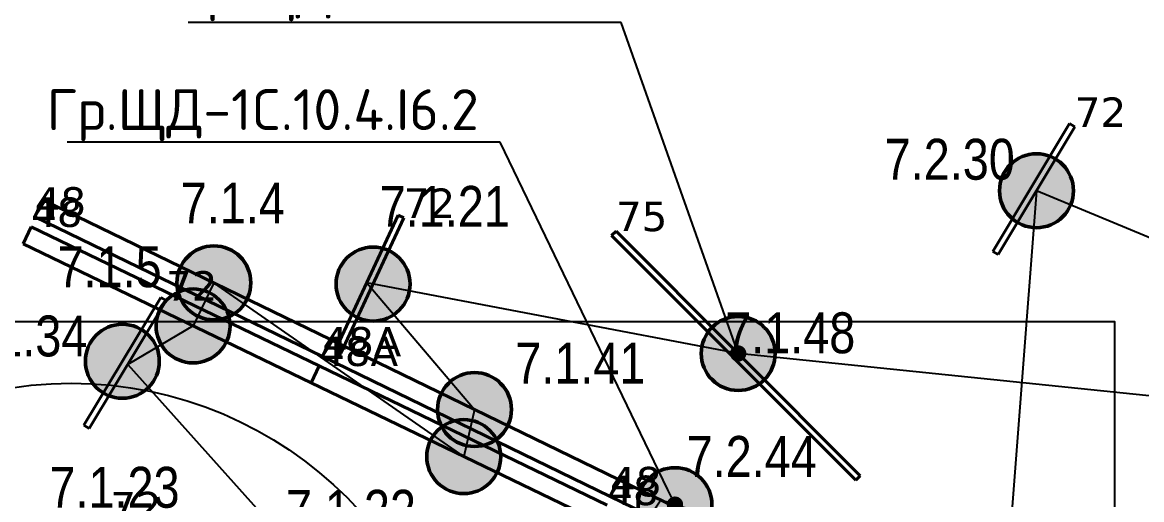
# Model space of a CAD drawing. Header units: millimetres. Extents: x -243740 to 150609, y -473655 to -165121.
# Drawn here: x -2954 to 3897, y -388357 to -385437 of the extents above; entities that cross this region are included whole.
import ezdxf
from ezdxf import colors
from ezdxf.entities.mleader import LeaderData, LeaderLine
from ezdxf.enums import TextEntityAlignment as Align
from ezdxf.math import Vec2, Vec3

# ---------------------------------------------------------------- set-up
doc = ezdxf.new("R2010")
doc.units = ezdxf.units.MM
for name, color, linetype in [('_HMI', 6, 'Continuous'), ('_Гр.ЩД-1C.10.4.I6.1', 6, 'Continuous'), ('_Гр.ЩД-1C.10.4.I6.2', 6, 'Continuous')]:
    doc.layers.add(name, color=color, linetype=linetype)
for name, color, linetype, lineweight in [('_освещение_dali', 3, 'Continuous', 50), ('DLX_FL2_LUM 1', 5, 'Continuous', 40), ('DLX_FL2_LUM 18', 5, 'Continuous', 40), ('DLX_FL2_LUM 24', 5, 'Continuous', 40)]:
    doc.layers.add(name, color=color, linetype=linetype, lineweight=lineweight)
doc.layers.add('DLX_FL2_LUM 19', color=7, linetype='Continuous', lineweight=40, true_color=0xf92306)
doc.styles.add('ISOCPEUR', font='isocpeur.ttf')
doc.styles.get("Standard").update_dxf_attribs({"font": 'ARIALN.TTF'})
doc.styles.add('TableTextStyle', font='')
doc.styles.get('TableTextStyle').set_extended_font_data('VERDANA.TTF')
doc.linetypes.add('Truba', pattern='A,3e-05,[4,MSH_7,S=1,R=0,X=0,Y=0],-3.022072', length=3.022102)

# ---------------------------------------------------------------- blocks, each defined once
blk = doc.blocks.new('A$Caabd1818')
at = {"layer": 'DLX_FL2_LUM 1'}
for points in [[(-983.1, 10683.2, 0), (-513.4, 11465, 0)], [(-513.4, 11465, 0), (-983.1, 10683.2, 0)], [(-513.4, 11465, 0), (-983.1, 10683.2, 0)], [(-983.1, 10683.2, 0), (-513.4, 11465, 0)], [(-480.8, 11445.4, 0), (-950.5, 10663.7, 0)], [(-950.5, 10663.7, 0), (-480.8, 11445.4, 0)], [(-950.5, 10663.7, 0), (-480.8, 11445.4, 0)], [(-480.8, 11445.4, 0), (-950.5, 10663.7, 0)], [(-513.4, 11465, 0), (-513.4, 11465, 0)], [(-513.4, 11465, 0), (-480.8, 11445.4, 0)], [(-480.8, 11445.4, 0), (-513.4, 11465, 0)], [(-513.4, 11465, 0), (-513.4, 11465, 0)], [(-480.8, 11445.4, 0), (-513.4, 11465, 0)], [(-513.4, 11465, 0), (-480.8, 11445.4, 0)], [(-480.8, 11445.4, 0), (-480.8, 11445.4, 0)], [(-480.8, 11445.4, 0), (-480.8, 11445.4, 0)], [(-5007.7, 10077.5, 0), (-4622.9, 10904.3, 0)], [(-4622.9, 10904.3, 0), (-5007.7, 10077.5, 0)], [(-4622.9, 10904.3, 0), (-5007.7, 10077.5, 0)], [(-5007.7, 10077.5, 0), (-4622.9, 10904.3, 0)], [(-4622.9, 10904.3, 0), (-4622.9, 10904.3, 0)], [(-4622.9, 10904.3, 0), (-4588.4, 10888.3, 0)], [(-4588.4, 10888.3, 0), (-4622.9, 10904.3, 0)], [(-4622.9, 10904.3, 0), (-4622.9, 10904.3, 0)], [(-4588.4, 10888.3, 0), (-4622.9, 10904.3, 0)], [(-4622.9, 10904.3, 0), (-4588.4, 10888.3, 0)], [(-4588.4, 10888.3, 0), (-4973.2, 10061.5, 0)], [(-4973.2, 10061.5, 0), (-4588.4, 10888.3, 0)], [(-4973.2, 10061.5, 0), (-4588.4, 10888.3, 0)], [(-4588.4, 10888.3, 0), (-4973.2, 10061.5, 0)], [(-4588.4, 10888.3, 0), (-4588.4, 10888.3, 0)], [(-4588.4, 10888.3, 0), (-4588.4, 10888.3, 0)], [(-983.1, 10683.2, 0), (-983.1, 10683.2, 0)], [(-950.5, 10663.7, 0), (-983.1, 10683.2, 0)], [(-983.1, 10683.2, 0), (-983.1, 10683.2, 0)], [(-983.1, 10683.2, 0), (-950.5, 10663.7, 0)], [(-983.1, 10683.2, 0), (-950.5, 10663.7, 0)], [(-950.5, 10663.7, 0), (-983.1, 10683.2, 0)], [(-950.5, 10663.7, 0), (-950.5, 10663.7, 0)], [(-950.5, 10663.7, 0), (-950.5, 10663.7, 0)], [(-6546.2, 9620.3, 0), (-6076.5, 10402, 0)], [(-6076.5, 10402, 0), (-6546.2, 9620.3, 0)], [(-6076.5, 10402, 0), (-6546.2, 9620.3, 0)], [(-6546.2, 9620.3, 0), (-6076.5, 10402, 0)], [(-6043.9, 10382.4, 0), (-6513.6, 9600.7, 0)], [(-6513.6, 9600.7, 0), (-6043.9, 10382.4, 0)], [(-6513.6, 9600.7, 0), (-6043.9, 10382.4, 0)], [(-6043.9, 10382.4, 0), (-6513.6, 9600.7, 0)], [(-6076.5, 10402, 0), (-6076.5, 10402, 0)], [(-6076.5, 10402, 0), (-6043.9, 10382.4, 0)], [(-6043.9, 10382.4, 0), (-6076.5, 10402, 0)], [(-6076.5, 10402, 0), (-6076.5, 10402, 0)], [(-6043.9, 10382.4, 0), (-6076.5, 10402, 0)], [(-6076.5, 10402, 0), (-6043.9, 10382.4, 0)], [(-6043.9, 10382.4, 0), (-6043.9, 10382.4, 0)], [(-6043.9, 10382.4, 0), (-6043.9, 10382.4, 0)], [(-5007.7, 10077.5, 0), (-5007.7, 10077.5, 0)], [(-4973.2, 10061.5, 0), (-5007.7, 10077.5, 0)], [(-5007.7, 10077.5, 0), (-5007.7, 10077.5, 0)], [(-5007.7, 10077.5, 0), (-4973.2, 10061.5, 0)], [(-5007.7, 10077.5, 0), (-4973.2, 10061.5, 0)], [(-4973.2, 10061.5, 0), (-5007.7, 10077.5, 0)], [(-4973.2, 10061.5, 0), (-4973.2, 10061.5, 0)], [(-4973.2, 10061.5, 0), (-4973.2, 10061.5, 0)], [(-6546.2, 9620.3, 0), (-6546.2, 9620.3, 0)], [(-6513.6, 9600.7, 0), (-6546.2, 9620.3, 0)], [(-6546.2, 9620.3, 0), (-6546.2, 9620.3, 0)], [(-6546.2, 9620.3, 0), (-6513.6, 9600.7, 0)], [(-6546.2, 9620.3, 0), (-6513.6, 9600.7, 0)], [(-6513.6, 9600.7, 0), (-6546.2, 9620.3, 0)], [(-6513.6, 9600.7, 0), (-6513.6, 9600.7, 0)], [(-6513.6, 9600.7, 0), (-6513.6, 9600.7, 0)]]:
    blk.add_polyline3d(points, dxfattribs=at)
at = {"layer": 'DLX_FL2_LUM 18'}
for points in [[(-6797.4, 10999.2, 0), (-6847.7, 10895.8, 0)], [(-6797.4, 10999.2, 0), (-6847.7, 10895.8, 0)], [(-6847.7, 10895.8, 0), (-6797.4, 10999.2, 0)], [(-6847.7, 10895.8, 0), (-6797.4, 10999.2, 0)], [(-5036.3, 10143.6, 0), (-6797.4, 10999.2, 0)], [(-6797.4, 10999.2, 0), (-6797.4, 10999.2, 0)], [(-6797.4, 10999.2, 0), (-5036.3, 10143.6, 0)], [(-5036.3, 10143.6, 0), (-6797.4, 10999.2, 0)], [(-6797.4, 10999.2, 0), (-6797.4, 10999.2, 0)], [(-6797.4, 10999.2, 0), (-5036.3, 10143.6, 0)], [(-6847.7, 10895.8, 0), (-5086.5, 10040.2, 0)], [(-6847.7, 10895.8, 0), (-6847.7, 10895.8, 0)], [(-5086.5, 10040.2, 0), (-6847.7, 10895.8, 0)], [(-5086.5, 10040.2, 0), (-6847.7, 10895.8, 0)], [(-6847.7, 10895.8, 0), (-6847.7, 10895.8, 0)], [(-6847.7, 10895.8, 0), (-5086.5, 10040.2, 0)], [(-6919.4, 10729.9, 0), (-6869.4, 10833.4, 0)], [(-6919.4, 10729.9, 0), (-6869.4, 10833.4, 0)], [(-6869.4, 10833.4, 0), (-6919.4, 10729.9, 0)], [(-6869.4, 10833.4, 0), (-6919.4, 10729.9, 0)], [(-6869.4, 10833.4, 0), (-5106, 9982.3, 0)], [(-6869.4, 10833.4, 0), (-6869.4, 10833.4, 0)], [(-5106, 9982.3, 0), (-6869.4, 10833.4, 0)], [(-5106, 9982.3, 0), (-6869.4, 10833.4, 0)], [(-6869.4, 10833.4, 0), (-6869.4, 10833.4, 0)], [(-6869.4, 10833.4, 0), (-5106, 9982.3, 0)], [(-5156, 9878.8, 0), (-6919.4, 10729.9, 0)], [(-6919.4, 10729.9, 0), (-6919.4, 10729.9, 0)], [(-6919.4, 10729.9, 0), (-5156, 9878.8, 0)], [(-5156, 9878.8, 0), (-6919.4, 10729.9, 0)], [(-6919.4, 10729.9, 0), (-6919.4, 10729.9, 0)], [(-6919.4, 10729.9, 0), (-5156, 9878.8, 0)], [(-5086.5, 10040.2, 0), (-5036.3, 10143.6, 0)], [(-5036.3, 10143.6, 0), (-5086.5, 10040.2, 0)], [(-5036.3, 10143.6, 0), (-5086.5, 10040.2, 0)], [(-5086.5, 10040.2, 0), (-5036.3, 10143.6, 0)], [(-5036.3, 10143.6, 0), (-5036.3, 10143.6, 0)], [(-5036.3, 10143.6, 0), (-5036.3, 10143.6, 0)], [(-5086.5, 10040.2, 0), (-5086.5, 10040.2, 0)], [(-5086.5, 10040.2, 0), (-5086.5, 10040.2, 0)], [(-5106, 9982.3, 0), (-5156, 9878.8, 0)], [(-5156, 9878.8, 0), (-5106, 9982.3, 0)], [(-5156, 9878.8, 0), (-5106, 9982.3, 0)], [(-5106, 9982.3, 0), (-5156, 9878.8, 0)], [(-5106, 9982.3, 0), (-5106, 9982.3, 0)], [(-5106, 9982.3, 0), (-5106, 9982.3, 0)], [(-5156, 9878.8, 0), (-5156, 9878.8, 0)], [(-5156, 9878.8, 0), (-5156, 9878.8, 0)], [(-3275.1, 9288, 0), (-3325.4, 9184.6, 0)], [(-3275.1, 9288, 0), (-3325.4, 9184.6, 0)], [(-3325.4, 9184.6, 0), (-3275.1, 9288, 0)], [(-3325.4, 9184.6, 0), (-3275.1, 9288, 0)], [(-1514, 8432.4, 0), (-3275.1, 9288, 0)], [(-3275.1, 9288, 0), (-3275.1, 9288, 0)], [(-3275.1, 9288, 0), (-1514, 8432.4, 0)], [(-1514, 8432.4, 0), (-3275.1, 9288, 0)], [(-3275.1, 9288, 0), (-3275.1, 9288, 0)], [(-3275.1, 9288, 0), (-1514, 8432.4, 0)], [(-3325.4, 9184.6, 0), (-1564.2, 8329, 0)], [(-3325.4, 9184.6, 0), (-3325.4, 9184.6, 0)], [(-1564.2, 8329, 0), (-3325.4, 9184.6, 0)], [(-1564.2, 8329, 0), (-3325.4, 9184.6, 0)], [(-3325.4, 9184.6, 0), (-3325.4, 9184.6, 0)], [(-3325.4, 9184.6, 0), (-1564.2, 8329, 0)]]:
    blk.add_polyline3d(points, dxfattribs=at)
at = {"layer": 'DLX_FL2_LUM 19'}
for points in [[(-5036.3, 10143.6, 0), (-5086.5, 10040.2, 0)], [(-5036.3, 10143.6, 0), (-5086.5, 10040.2, 0)], [(-5086.5, 10040.2, 0), (-5036.3, 10143.6, 0)], [(-5086.5, 10040.2, 0), (-5036.3, 10143.6, 0)], [(-3275.1, 9288, 0), (-5036.3, 10143.6, 0)], [(-5036.3, 10143.6, 0), (-5036.3, 10143.6, 0)], [(-5036.3, 10143.6, 0), (-3275.1, 9288, 0)], [(-3275.1, 9288, 0), (-5036.3, 10143.6, 0)], [(-5036.3, 10143.6, 0), (-5036.3, 10143.6, 0)], [(-5036.3, 10143.6, 0), (-3275.1, 9288, 0)], [(-5086.5, 10040.2, 0), (-3325.4, 9184.6, 0)], [(-5086.5, 10040.2, 0), (-5086.5, 10040.2, 0)], [(-3325.4, 9184.6, 0), (-5086.5, 10040.2, 0)], [(-3325.4, 9184.6, 0), (-5086.5, 10040.2, 0)], [(-5086.5, 10040.2, 0), (-5086.5, 10040.2, 0)], [(-5086.5, 10040.2, 0), (-3325.4, 9184.6, 0)], [(-5156, 9878.8, 0), (-5106, 9982.4, 0)], [(-5156, 9878.8, 0), (-5106, 9982.4, 0)], [(-5106, 9982.4, 0), (-5156, 9878.8, 0)], [(-5106, 9982.4, 0), (-5156, 9878.8, 0)], [(-5106, 9982.4, 0), (-3342.7, 9131.3, 0)], [(-5106, 9982.4, 0), (-5106, 9982.4, 0)], [(-3342.7, 9131.3, 0), (-5106, 9982.4, 0)], [(-3342.7, 9131.3, 0), (-5106, 9982.4, 0)], [(-5106, 9982.4, 0), (-5106, 9982.4, 0)], [(-5106, 9982.4, 0), (-3342.7, 9131.3, 0)], [(-3392.7, 9027.7, 0), (-5156, 9878.8, 0)], [(-5156, 9878.8, 0), (-5156, 9878.8, 0)], [(-5156, 9878.8, 0), (-3392.7, 9027.7, 0)], [(-3392.7, 9027.7, 0), (-5156, 9878.8, 0)], [(-5156, 9878.8, 0), (-5156, 9878.8, 0)], [(-5156, 9878.8, 0), (-3392.7, 9027.7, 0)], [(-3325.4, 9184.6, 0), (-3275.1, 9288, 0)], [(-3275.1, 9288, 0), (-3325.4, 9184.6, 0)], [(-3275.1, 9288, 0), (-3325.4, 9184.6, 0)], [(-3325.4, 9184.6, 0), (-3275.1, 9288, 0)], [(-3275.1, 9288, 0), (-3275.1, 9288, 0)], [(-3275.1, 9288, 0), (-3275.1, 9288, 0)], [(-3325.4, 9184.6, 0), (-3325.4, 9184.6, 0)], [(-3325.4, 9184.6, 0), (-3325.4, 9184.6, 0)]]:
    blk.add_polyline3d(points, dxfattribs=at)
at = {"layer": 'DLX_FL2_LUM 24'}
for points in [[(-3316.2, 10780.4, 0), (-3289.3, 10807.2, 0)], [(-3289.3, 10807.2, 0), (-3316.2, 10780.4, 0)], [(-3289.3, 10807.2, 0), (-3316.2, 10780.4, 0)], [(-3316.2, 10780.4, 0), (-3289.3, 10807.2, 0)], [(-1821, 9283.1, 0), (-3316.2, 10780.4, 0)], [(-3316.2, 10780.4, 0), (-3316.2, 10780.4, 0)], [(-3316.2, 10780.4, 0), (-1821, 9283.1, 0)], [(-3316.2, 10780.4, 0), (-3316.2, 10780.4, 0)], [(-3316.2, 10780.4, 0), (-1821, 9283.1, 0)], [(-1821, 9283.1, 0), (-3316.2, 10780.4, 0)], [(-3289.3, 10807.2, 0), (-3289.3, 10807.2, 0)], [(-3289.3, 10807.2, 0), (-1794.1, 9309.9, 0)], [(-1794.1, 9309.9, 0), (-3289.3, 10807.2, 0)], [(-3289.3, 10807.2, 0), (-3289.3, 10807.2, 0)], [(-1794.1, 9309.9, 0), (-3289.3, 10807.2, 0)], [(-3289.3, 10807.2, 0), (-1794.1, 9309.9, 0)], [(-1794.1, 9309.9, 0), (-1821, 9283.1, 0)], [(-1821, 9283.1, 0), (-1794.1, 9309.9, 0)], [(-1821, 9283.1, 0), (-1794.1, 9309.9, 0)], [(-1794.1, 9309.9, 0), (-1821, 9283.1, 0)], [(-1821, 9283.1, 0), (-1821, 9283.1, 0)], [(-1821, 9283.1, 0), (-1821, 9283.1, 0)], [(-1794.1, 9309.9, 0), (-1794.1, 9309.9, 0)], [(-1794.1, 9309.9, 0), (-1794.1, 9309.9, 0)]]:
    blk.add_polyline3d(points, dxfattribs=at)
blk = doc.blocks.new('A$Cab2378fa')
at = {"lineweight": 25, "true_color": 0xfff5f5}
h = blk.add_hatch(color=7, dxfattribs=at)
h.dxf.hatch_style = 1
h.paths.add_polyline_path([(0, 0), (-141.6, -170.3, 0.174923), (3, -222.4, 0.197808), (162.3, -156.8)])
h.paths.add_polyline_path([(-163.2, 157.6), (0, 0), (147.8, 177.8, 0.175398), (3, 230.2, 0.209014)])
at = {"lineweight": 25}
h = blk.add_hatch(color=0, dxfattribs=at)
h.paths.add_polyline_path([(162.3, -156.8, 0.442338), (147.8, 177.8), (0, 0)])
h.paths.add_polyline_path([(-141.6, -170.3), (0, 0), (-163.2, 157.6, 0.430096)])
blk.add_circle((3, 3.9), 226.3)
blk = doc.blocks.new('_Dot')
at = {"color": 0, "linetype": 'ByBlock', "lineweight": -2}
blk.add_line((-0.5, 0), (-1, 0), dxfattribs=at)
at = {"color": 0, "linetype": 'ByBlock', "const_width": 0.5}
blk.add_lwpolyline([(-0.25, 0, 1), (0.25, 0, 1)], format="xyb", close=True, dxfattribs=at)

msp = doc.modelspace()

# ---------------------------------------------------------------- linework, layer by layer
at = {"layer": '_HMI', "ltscale": 100}
msp.add_lwpolyline([(3733.4, -392542.1), (3733.4, -387268.6), (-3994.7, -387268.6)], dxfattribs=at)
at = {"layer": '_Гр.ЩД-1C.10.4.I6.1', "ltscale": 100}
msp.add_lwpolyline([(4260, -387754), (1428, -387463.2), (-845.6, -387030.9), (-186, -387806), (-252, -388094), (-1781.5, -387030.9), (-1908.7, -387294.4), (-2309.1, -387530.2), (-1102.8, -388875.6), (-1977.8, -388618.4), (-1464.5, -390067.1), (-3840, -391062.6)], dxfattribs=at)
at = {"layer": '_Гр.ЩД-1C.10.4.I6.2', "ltscale": 100}
msp.add_lwpolyline([(6465.8, -387799.4), (3254, -386467.3), (3055.9, -389036), (955.3, -388360.4), (795.9, -388599.8), (2511.9, -389429), (2694.5, -389206), (3604.1, -389777.9), (3666.9, -390043.7), (1425.3, -390576.7), (1362, -390311), (321.4, -390558.7), (884.7, -390004.7), (750.4, -389102.6), (1840, -391538.9), (3267.1, -390899.4), (-58.7, -393636.7), (-53.7, -394536.7), (-68.2, -395459.5), (-68.2, -396356.8), (-68.2, -397281.8)], dxfattribs=at)
at = {"layer": 'Defpoints', "color": 3, "ltscale": 100}
msp.add_circle((-2655.3, -390034.1), 2388.6, dxfattribs=at)

# ---------------------------------------------------------------- block references
at = {"layer": '_освещение_dali', "color": 5, "ltscale": 100}
for p in [(3251, -386471.2), (-1784.5, -387034.8), (-810, -387042.1), (-1911.7, -387298.3), (-2344.6, -387514.6), (1425, -387467.1), (1038.1, -388391.9)]:
    msp.add_blockref('A$Cab2378fa', p, dxfattribs=at)
at = {"layer": '_освещение_dali', "color": 1, "ltscale": 100}
for p in [(-189, -387809.9), (-255, -388097.9)]:
    msp.add_blockref('A$Cab2378fa', p, dxfattribs=at)
at = {"layer": 'Defpoints', "linetype": 'Truba', "ltscale": 100}
msp.add_blockref('A$Caabd1818', (3969.7, -397521.8), dxfattribs=at)

# ---------------------------------------------------------------- texts
at = {"layer": '_Гр.ЩД-1C.10.4.I6.1', "ltscale": 100}
for s, p in [('7.1.4', (-1665.7, -386742.7)), ('7.1.21', (-368.1, -386763)), ('7.1.5', (-2419.9, -387132.4)), ('7.1.48', (1746.6, -387536.7)), ('7.1.34', (-2954, -387555.8)), ('7.1.41', (462, -387722)), ('7.1.23', (-2389.6, -388481.7)), ('7.1.22', (-942.5, -388622.5))]:
    msp.add_text(s, height=250, dxfattribs=at).set_placement(p, align=Align.BOTTOM_CENTER)
at = {"layer": '_Гр.ЩД-1C.10.4.I6.2', "ltscale": 100}
for s, p in [('7.2.30', (2723.1, -386474.6)), ('7.2.44', (1510.9, -388293.1))]:
    msp.add_text(s, height=250, dxfattribs=at).set_placement(p, align=Align.BOTTOM_CENTER)
at = {"layer": '_освещение_dali', "color": 21, "true_color": 0xffad73, "style": 'TableTextStyle'}
for s, p in [('72', (3488.8, -386076.4)), ('48', (644.3, -388337.2)), ('48', (627, -388390.5))]:
    msp.add_text(s, height=180, dxfattribs=at).set_placement(p)
at = {"layer": '_освещение_dali', "color": 21, "true_color": 0xff9e7e, "style": 'TableTextStyle'}
for s, p in [('48', (-2878, -386625.9)), ('72', (-618.7, -386633.5)), ('48', (-2899.7, -386688.3)), ('75', (680.4, -386714.5)), ('72', (-2074.2, -387139.3)), ('48А', (-1136.4, -387539.4)), ('48А', (-1116.9, -387481.5)), ('72', (-2415.3, -388489.7))]:
    msp.add_text(s, height=180, dxfattribs=at).set_placement(p)

# ---------------------------------------------------------------- leaders
at = {"layer": '_Гр.ЩД-1C.10.4.I6.1', "ltscale": 100}
ml = msp.add_multileader_mtext('Standard', dxfattribs=at)
ml.set_content('Гр.ЩД-1C.10.4.I6.1', color=256, style='ISOCPEUR')
ml.set_leader_properties()
ml.set_arrow_properties(name='DOT')
ml.build(insert=Vec2(0, 0))
ml.multileader.update_dxf_attribs({"has_dogleg": 0, "text_left_attachment_type": 6, "text_right_attachment_type": 6, "arrow_head_size": 100})
ctx = ml.context
ctx.base_point, ctx.char_height, ctx.arrow_head_size, ctx.landing_gap_size, ctx.plane_origin = Vec3(-2214, -385437.2), 250, 100, 200, Vec3(82379.2, -257666.7)
ctx.left_attachment, ctx.right_attachment = 6, 6
notes = []
notes.append((ctx, [(1, (1, 1, 0), (719, -385437.2), (-1, 0), 8, [(1, [(1428, -387463.2)], 0, [])])]))
ctx.mtext.insert, ctx.mtext.width, ctx.mtext.flow_direction = Vec3(-2014, -385112.2), 2425, 5
at = {"layer": '_Гр.ЩД-1C.10.4.I6.2', "ltscale": 100}
ml = msp.add_multileader_mtext('Standard', dxfattribs=at)
ml.set_content('Гр.ЩД-1C.10.4.I6.2', color=256, style='ISOCPEUR')
ml.set_leader_properties()
ml.set_arrow_properties(name='DOT')
ml.build(insert=Vec2(0, 0))
ml.multileader.update_dxf_attribs({"has_dogleg": 0, "text_left_attachment_type": 6, "text_right_attachment_type": 6, "arrow_head_size": 100})
ctx = ml.context
ctx.base_point, ctx.char_height, ctx.arrow_head_size, ctx.landing_gap_size, ctx.plane_origin = Vec3(-3004.8, -386170.9), 250, 100, 200, Vec3(89470.3, -261994.5)
ctx.left_attachment, ctx.right_attachment = 6, 6
notes.append((ctx, [(1, (1, 1, 0), (-21.8, -386170.9), (-1, 0), 8, [(1, [(1041.1, -388388)], 0, [])])]))
ctx.mtext.insert, ctx.mtext.width, ctx.mtext.flow_direction = Vec3(-2804.8, -385845.9), 2425, 5
for ctx, leaders in notes:
    for number, flags, end, landing, length, lines in leaders:
        leader = LeaderData()
        leader.index, (leader.has_last_leader_line, leader.has_dogleg_vector, leader.attachment_direction) = number, flags
        leader.last_leader_point, leader.dogleg_vector, leader.dogleg_length = Vec3(end), Vec3(landing), length
        for number, points, colour, breaks in lines:
            line = LeaderLine()
            line.index, line.vertices, line.color, line.breaks = number, Vec3.list(points), colors.encode_raw_color(colour), breaks
            leader.lines.append(line)
        ctx.leaders.append(leader)

doc.saveas('drawing.dxf')
